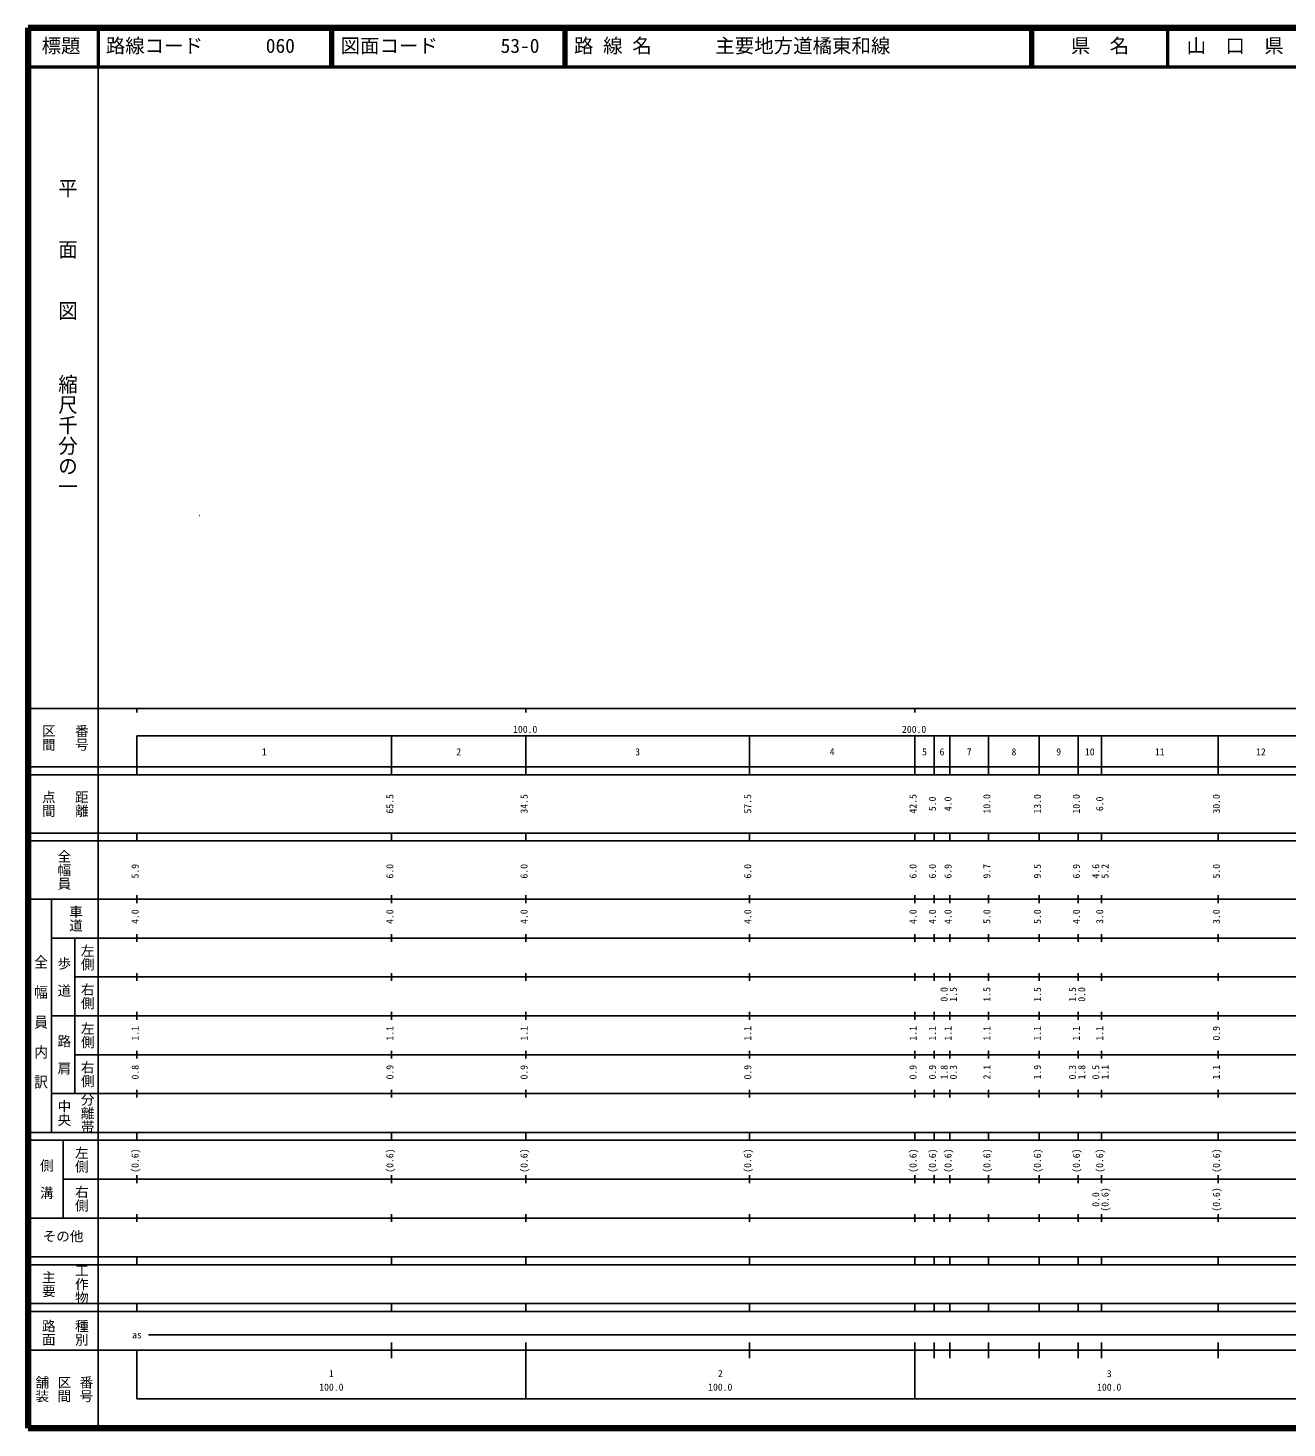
# Model space of a CAD drawing. Units: millimetres on the paper. Extents: x 40 to 680, y 20 to 380.
# Drawn here: x 40 to 363.7, y 20 to 380 of the extents above; entities that cross this region are included whole.
import ezdxf
from ezdxf.enums import TextEntityAlignment as Align

# ---------------------------------------------------------------- set-up
doc = ezdxf.new("R2010")
doc.units = ezdxf.units.MM
for name, color, linetype, lineweight in [('M-BMK-HTXT', 7, 'Continuous', 13), ('M-TTL', 2, 'Continuous', 140), ('M-TTL-BAND', 7, 'Continuous', 25), ('M-TTL-LINE', 7, 'Continuous', 50)]:
    doc.layers.add(name, color=color, linetype=linetype, lineweight=lineweight)
doc.layers.add('M-TTL-TXT', color=7, linetype='Continuous')
doc.styles.add('@ＭＳ ゴシック', font='')
doc.styles.add('ＭＳ ゴシック', font='')
doc.styles.get('@ＭＳ ゴシック').set_extended_font_data('@MS Gothic')
doc.styles.get('ＭＳ ゴシック').set_extended_font_data('MS Gothic')

msp = doc.modelspace()

# ---------------------------------------------------------------- linework, layer by layer
at = {"layer": 'M-BMK-HTXT'}
for radius in [0.0313, 0.025, 0.0188, 0.0125, 0.0063]:
    msp.add_circle((84.156, 254.652), radius, dxfattribs=at)
at = {"layer": 'M-TTL'}
for p, q in [((40, 380), (40, 20)), ((680, 380), (40, 380)), ((40, 20), (680, 20))]:
    msp.add_line(p, q, dxfattribs=at)
at = {"layer": 'M-TTL-BAND'}
for p, q in [((58, 370), (58, 20)), ((40, 205), (579, 205)), ((68, 205), (68, 204)), ((168, 205), (168, 204)), ((268, 205), (268, 204)), ((68, 198), (579, 198)), ((68, 198), (68, 188)), ((133.5, 188), (133.5, 198)), ((168, 188), (168, 198)), ((225.5, 188), (225.5, 198)), ((268, 188), (268, 198)), ((273, 188), (273, 198)), ((277, 188), (277, 198)), ((287, 188), (287, 198)), ((300, 188), (300, 198)), ((310, 188), (310, 198)), ((316, 188), (316, 198)), ((346, 188), (346, 198)), ((40, 190), (579, 190)), ((40, 188), (579, 188)), ((40, 173), (579, 173)), ((68, 171), (68, 173)), ((133.5, 171), (133.5, 173)), ((168, 171), (168, 173)), ((225.5, 171), (225.5, 173)), ((268, 171), (268, 173)), ((273, 171), (273, 173)), ((277, 171), (277, 173)), ((287, 171), (287, 173)), ((300, 171), (300, 173)), ((310, 171), (310, 173)), ((316, 171), (316, 173)), ((346, 171), (346, 173)), ((40, 171), (579, 171)), ((40, 156), (579, 156)), ((46, 96), (46, 156)), ((68, 155), (68, 157)), ((133.5, 155), (133.5, 157)), ((168, 155), (168, 157)), ((225.5, 155), (225.5, 157)), ((268, 155), (268, 157)), ((273, 155), (273, 157)), ((277, 155), (277, 157)), ((287, 155), (287, 157)), ((300, 155), (300, 157)), ((310, 155), (310, 157)), ((316, 155), (316, 157)), ((346, 155), (346, 157)), ((46, 146), (579, 146)), ((52, 146), (52, 106)), ((68, 145), (68, 147)), ((133.5, 145), (133.5, 147)), ((168, 145), (168, 147)), ((225.5, 145), (225.5, 147)), ((268, 145), (268, 147)), ((273, 145), (273, 147)), ((277, 145), (277, 147)), ((287, 145), (287, 147)), ((300, 145), (300, 147)), ((310, 145), (310, 147)), ((316, 145), (316, 147)), ((346, 145), (346, 147)), ((68, 135), (68, 137)), ((133.5, 135), (133.5, 137)), ((168, 135), (168, 137)), ((225.5, 135), (225.5, 137)), ((268, 135), (268, 137)), ((273, 135), (273, 137)), ((277, 135), (277, 137)), ((287, 135), (287, 137)), ((300, 135), (300, 137)), ((310, 135), (310, 137)), ((316, 135), (316, 137)), ((346, 135), (346, 137)), ((52, 136), (579, 136)), ((46, 126), (579, 126)), ((68, 125), (68, 127)), ((133.5, 125), (133.5, 127)), ((168, 125), (168, 127)), ((225.5, 125), (225.5, 127)), ((268, 125), (268, 127)), ((273, 125), (273, 127)), ((277, 125), (277, 127)), ((287, 125), (287, 127)), ((300, 125), (300, 127)), ((310, 125), (310, 127)), ((316, 125), (316, 127)), ((346, 125), (346, 127)), ((52, 116), (579, 116)), ((68, 115), (68, 117)), ((133.5, 115), (133.5, 117)), ((168, 115), (168, 117)), ((225.5, 115), (225.5, 117)), ((268, 115), (268, 117)), ((273, 115), (273, 117)), ((277, 115), (277, 117)), ((287, 115), (287, 117)), ((300, 115), (300, 117)), ((310, 115), (310, 117)), ((316, 115), (316, 117)), ((346, 115), (346, 117)), ((46, 106), (579, 106)), ((68, 105), (68, 107)), ((133.5, 105), (133.5, 107)), ((168, 105), (168, 107)), ((225.5, 105), (225.5, 107)), ((268, 105), (268, 107)), ((273, 105), (273, 107)), ((277, 105), (277, 107)), ((287, 105), (287, 107)), ((300, 105), (300, 107)), ((310, 105), (310, 107)), ((316, 105), (316, 107)), ((346, 105), (346, 107)), ((40, 96), (579, 96)), ((40, 94), (579, 94)), ((49, 94), (49, 74)), ((68, 94), (68, 96)), ((133.5, 94), (133.5, 96)), ((168, 94), (168, 96)), ((225.5, 94), (225.5, 96)), ((268, 94), (268, 96)), ((273, 94), (273, 96)), ((277, 94), (277, 96)), ((287, 94), (287, 96)), ((300, 94), (300, 96)), ((310, 94), (310, 96)), ((316, 94), (316, 96)), ((346, 94), (346, 96)), ((49, 84), (579, 84)), ((68, 83), (68, 85)), ((133.5, 83), (133.5, 85)), ((168, 83), (168, 85)), ((225.5, 83), (225.5, 85)), ((268, 83), (268, 85)), ((273, 83), (273, 85)), ((277, 83), (277, 85)), ((287, 83), (287, 85)), ((300, 83), (300, 85)), ((310, 83), (310, 85)), ((316, 83), (316, 85)), ((346, 83), (346, 85)), ((40, 74), (579, 74)), ((68, 73), (68, 75)), ((133.5, 73), (133.5, 75)), ((168, 73), (168, 75)), ((225.5, 73), (225.5, 75)), ((268, 73), (268, 75)), ((273, 73), (273, 75)), ((277, 73), (277, 75)), ((287, 73), (287, 75)), ((300, 73), (300, 75)), ((310, 73), (310, 75)), ((316, 73), (316, 75)), ((346, 73), (346, 75)), ((40, 64), (579, 64)), ((40, 62), (579, 62)), ((68, 62), (68, 64)), ((133.5, 62), (133.5, 64)), ((168, 62), (168, 64)), ((225.5, 62), (225.5, 64)), ((268, 62), (268, 64)), ((273, 62), (273, 64)), ((277, 62), (277, 64)), ((287, 62), (287, 64)), ((300, 62), (300, 64)), ((310, 62), (310, 64)), ((316, 62), (316, 64)), ((346, 62), (346, 64)), ((40, 52), (579, 52)), ((68, 50), (68, 52)), ((133.5, 50), (133.5, 52)), ((168, 50), (168, 52)), ((225.5, 50), (225.5, 52)), ((268, 50), (268, 52)), ((273, 50), (273, 52)), ((277, 50), (277, 52)), ((287, 50), (287, 52)), ((300, 50), (300, 52)), ((310, 50), (310, 52)), ((316, 50), (316, 52)), ((346, 50), (346, 52)), ((40, 50), (579, 50)), ((71, 44), (555, 44)), ((40, 40), (579, 40)), ((68, 40), (68, 27.5)), ((133.5, 38), (133.5, 42)), ((168, 27.5), (168, 42)), ((225.5, 38), (225.5, 42)), ((268, 27.5), (268, 42)), ((273, 38), (273, 42)), ((277, 38), (277, 42)), ((287, 38), (287, 42)), ((300, 38), (300, 42)), ((310, 38), (310, 42)), ((316, 38), (316, 42)), ((346, 38), (346, 42)), ((68, 27.5), (579, 27.5))]:
    msp.add_line(p, q, dxfattribs=at)
at = {"layer": 'M-TTL-LINE'}
for p, q in [((58, 380), (58, 370)), ((117.75, 380), (117.75, 370)), ((118.25, 380), (118.25, 370)), ((177.75, 380), (177.75, 370)), ((178.25, 380), (178.25, 370)), ((297.75, 380), (297.75, 370)), ((298.25, 380), (298.25, 370)), ((333, 380), (333, 370)), ((40, 370), (680, 370))]:
    msp.add_line(p, q, dxfattribs=at)

# ---------------------------------------------------------------- texts
at = {"layer": 'M-TTL-BAND', "style": '@ＭＳ ゴシック'}
for s, height, width, p in [('平\u3000\u3000面\u3000\u3000図', 3.666, 1.05, (47.277, 341.475)), ('縮尺千分の一', 3.666, 1.05, (47.277, 291.03)), ('全\u3000幅\u3000員\u3000内\u3000訳', 2.566, 1.1, (41.25, 141.75))]:
    msp.add_text(s, height=height, rotation=270, dxfattribs=dict(at, width=width)).set_placement(p, align=Align.BOTTOM_LEFT)
at = {"layer": 'M-TTL-BAND'}
for s, height, rotation, style, p in [('区間', 2.566, 270, '@ＭＳ ゴシック', (43.25, 201)), ('番号', 2.566, 270, '@ＭＳ ゴシック', (51.75, 201)), ('点間', 2.566, 270, '@ＭＳ ゴシック', (43.25, 184)), ('距離', 2.566, 270, '@ＭＳ ゴシック', (51.75, 184)), ('65.5', 1.833, 90, 'ＭＳ ゴシック', (134.5, 178)), ('34.5', 1.833, 90, 'ＭＳ ゴシック', (169, 178)), ('57.5', 1.833, 90, 'ＭＳ ゴシック', (226.5, 178)), ('42.5', 1.833, 90, 'ＭＳ ゴシック', (269, 178)), ('5.0', 1.833, 90, 'ＭＳ ゴシック', (274, 178.625)), ('4.0', 1.833, 90, 'ＭＳ ゴシック', (278, 178.625)), ('10.0', 1.833, 90, 'ＭＳ ゴシック', (288, 178)), ('13.0', 1.833, 90, 'ＭＳ ゴシック', (301, 178)), ('10.0', 1.833, 90, 'ＭＳ ゴシック', (311, 178)), ('6.0', 1.833, 90, 'ＭＳ ゴシック', (317, 178.625)), ('30.0', 1.833, 90, 'ＭＳ ゴシック', (347, 178)), ('全幅員', 2.566, 270, '@ＭＳ ゴシック', (47.25, 168.75)), ('5.9', 1.833, 90, 'ＭＳ ゴシック', (69, 161.299)), ('6.0', 1.833, 90, 'ＭＳ ゴシック', (134.5, 161.299)), ('6.0', 1.833, 90, 'ＭＳ ゴシック', (169, 161.299)), ('6.0', 1.833, 90, 'ＭＳ ゴシック', (226.5, 161.299)), ('6.0', 1.833, 90, 'ＭＳ ゴシック', (269, 161.299)), ('6.0', 1.833, 90, 'ＭＳ ゴシック', (274, 161.299)), ('6.9', 1.833, 90, 'ＭＳ ゴシック', (278, 161.299)), ('9.7', 1.833, 90, 'ＭＳ ゴシック', (288, 161.299)), ('9.5', 1.833, 90, 'ＭＳ ゴシック', (301, 161.299)), ('6.9', 1.833, 90, 'ＭＳ ゴシック', (311, 161.299)), ('4.6', 1.833, 90, 'ＭＳ ゴシック', (316, 161.299)), ('5.2', 1.833, 90, 'ＭＳ ゴシック', (318.37, 161.299)), ('5.0', 1.833, 90, 'ＭＳ ゴシック', (347, 161.299)), ('車道', 2.566, 270, '@ＭＳ ゴシック', (50.25, 154.5)), ('4.0', 1.833, 90, 'ＭＳ ゴシック', (69, 149.625)), ('4.0', 1.833, 90, 'ＭＳ ゴシック', (134.5, 149.625)), ('4.0', 1.833, 90, 'ＭＳ ゴシック', (169, 149.625)), ('4.0', 1.833, 90, 'ＭＳ ゴシック', (226.5, 149.625)), ('4.0', 1.833, 90, 'ＭＳ ゴシック', (269, 149.625)), ('4.0', 1.833, 90, 'ＭＳ ゴシック', (274, 149.625)), ('4.0', 1.833, 90, 'ＭＳ ゴシック', (278, 149.625)), ('5.0', 1.833, 90, 'ＭＳ ゴシック', (288, 149.625)), ('5.0', 1.833, 90, 'ＭＳ ゴシック', (301, 149.625)), ('4.0', 1.833, 90, 'ＭＳ ゴシック', (311, 149.625)), ('3.0', 1.833, 90, 'ＭＳ ゴシック', (317, 149.625)), ('3.0', 1.833, 90, 'ＭＳ ゴシック', (347, 149.625)), ('左側', 2.566, 270, '@ＭＳ ゴシック', (53.25, 144.5)), ('歩\u3000道', 2.566, 270, '@ＭＳ ゴシック', (47.25, 141.25)), ('右側', 2.566, 270, '@ＭＳ ゴシック', (53.25, 134.5)), ('0.0', 1.833, 90, 'ＭＳ ゴシック', (277, 129.625)), ('1.5', 1.833, 90, 'ＭＳ ゴシック', (279.37, 129.625)), ('1.5', 1.833, 90, 'ＭＳ ゴシック', (288, 129.625)), ('1.5', 1.833, 90, 'ＭＳ ゴシック', (301, 129.625)), ('1.5', 1.833, 90, 'ＭＳ ゴシック', (310, 129.625)), ('0.0', 1.833, 90, 'ＭＳ ゴシック', (312.37, 129.625)), ('左側', 2.566, 270, '@ＭＳ ゴシック', (53.25, 124.5)), ('1.1', 1.833, 90, 'ＭＳ ゴシック', (69, 119.625)), ('1.1', 1.833, 90, 'ＭＳ ゴシック', (134.5, 119.625)), ('1.1', 1.833, 90, 'ＭＳ ゴシック', (169, 119.625)), ('1.1', 1.833, 90, 'ＭＳ ゴシック', (226.5, 119.625)), ('1.1', 1.833, 90, 'ＭＳ ゴシック', (269, 119.625)), ('1.1', 1.833, 90, 'ＭＳ ゴシック', (274, 119.625)), ('1.1', 1.833, 90, 'ＭＳ ゴシック', (278, 119.625)), ('1.1', 1.833, 90, 'ＭＳ ゴシック', (288, 119.625)), ('1.1', 1.833, 90, 'ＭＳ ゴシック', (301, 119.625)), ('1.1', 1.833, 90, 'ＭＳ ゴシック', (311, 119.625)), ('1.1', 1.833, 90, 'ＭＳ ゴシック', (317, 119.625)), ('0.9', 1.833, 90, 'ＭＳ ゴシック', (347, 119.625)), ('路\u3000肩', 2.566, 270, '@ＭＳ ゴシック', (47.25, 121.25)), ('右側', 2.566, 270, '@ＭＳ ゴシック', (53.25, 114.5)), ('0.8', 1.833, 90, 'ＭＳ ゴシック', (69, 109.625)), ('0.9', 1.833, 90, 'ＭＳ ゴシック', (134.5, 109.625)), ('0.9', 1.833, 90, 'ＭＳ ゴシック', (169, 109.625)), ('0.9', 1.833, 90, 'ＭＳ ゴシック', (226.5, 109.625)), ('0.9', 1.833, 90, 'ＭＳ ゴシック', (269, 109.625)), ('0.9', 1.833, 90, 'ＭＳ ゴシック', (274, 109.625)), ('1.8', 1.833, 90, 'ＭＳ ゴシック', (277, 109.625)), ('0.3', 1.833, 90, 'ＭＳ ゴシック', (279.37, 109.625)), ('2.1', 1.833, 90, 'ＭＳ ゴシック', (288, 109.625)), ('1.9', 1.833, 90, 'ＭＳ ゴシック', (301, 109.625)), ('0.3', 1.833, 90, 'ＭＳ ゴシック', (310, 109.625)), ('1.8', 1.833, 90, 'ＭＳ ゴシック', (312.37, 109.625)), ('0.5', 1.833, 90, 'ＭＳ ゴシック', (316, 109.625)), ('1.1', 1.833, 90, 'ＭＳ ゴシック', (318.37, 109.625)), ('1.1', 1.833, 90, 'ＭＳ ゴシック', (347, 109.625)), ('分離帯', 2.566, 270, '@ＭＳ ゴシック', (53.25, 106.25)), ('中央', 2.566, 270, '@ＭＳ ゴシック', (47.25, 104.5)), ('左側', 2.566, 270, '@ＭＳ ゴシック', (51.75, 92.5)), ('(0.6)', 1.833, 90, 'ＭＳ ゴシック', (69, 85.639)), ('(0.6)', 1.833, 90, 'ＭＳ ゴシック', (134.5, 85.639)), ('(0.6)', 1.833, 90, 'ＭＳ ゴシック', (169, 85.639)), ('(0.6)', 1.833, 90, 'ＭＳ ゴシック', (226.5, 85.639)), ('(0.6)', 1.833, 90, 'ＭＳ ゴシック', (269, 85.639)), ('(0.6)', 1.833, 90, 'ＭＳ ゴシック', (274, 85.639)), ('(0.6)', 1.833, 90, 'ＭＳ ゴシック', (278, 85.639)), ('(0.6)', 1.833, 90, 'ＭＳ ゴシック', (288, 85.639)), ('(0.6)', 1.833, 90, 'ＭＳ ゴシック', (301, 85.639)), ('(0.6)', 1.833, 90, 'ＭＳ ゴシック', (311, 85.639)), ('(0.6)', 1.833, 90, 'ＭＳ ゴシック', (317, 85.639)), ('(0.6)', 1.833, 90, 'ＭＳ ゴシック', (347, 85.639)), ('側\u3000溝', 2.566, 270, '@ＭＳ ゴシック', (42.75, 89.25)), ('右側', 2.566, 270, '@ＭＳ ゴシック', (51.75, 82.5)), ('0.0', 1.833, 90, 'ＭＳ ゴシック', (316, 76.889)), ('(0.6)', 1.833, 90, 'ＭＳ ゴシック', (318.37, 75.639)), ('(0.6)', 1.833, 90, 'ＭＳ ゴシック', (347, 75.639)), ('工作物', 2.566, 270, '@ＭＳ ゴシック', (51.75, 62.25)), ('主要', 2.566, 270, '@ＭＳ ゴシック', (43.25, 60.5)), ('路面', 2.566, 270, '@ＭＳ ゴシック', (43.25, 48)), ('種別', 2.566, 270, '@ＭＳ ゴシック', (51.75, 48)), ('舗装', 2.566, 270, '@ＭＳ ゴシック', (41.583, 33.5)), ('区間', 2.566, 270, '@ＭＳ ゴシック', (47.25, 33.5)), ('番号', 2.566, 270, '@ＭＳ ゴシック', (52.917, 33.5))]:
    msp.add_text(s, height=height, rotation=rotation, dxfattribs=dict(at, style=style)).set_placement(p, align=Align.BOTTOM_LEFT)
at = {"layer": 'M-TTL-BAND', "style": 'ＭＳ ゴシック'}
for s, height, p in [('100.0', 1.833, (164.719, 198.195)), ('200.0', 1.833, (264.719, 198.195)), ('1', 1.833, (100.125, 192.405)), ('2', 1.833, (150.125, 192.405)), ('3', 1.833, (196.125, 192.405)), ('4', 1.833, (246.125, 192.405)), ('5', 1.833, (269.875, 192.405)), ('6', 1.833, (274.375, 192.405)), ('7', 1.833, (281.375, 192.405)), ('8', 1.833, (292.875, 192.405)), ('9', 1.833, (304.375, 192.405)), ('10', 1.833, (311.75, 192.405)), ('11', 1.833, (329.75, 192.405)), ('12', 1.833, (355.75, 192.405)), ('その他', 2.566, (43.75, 67.25)), ('as', 1.833, (66.75, 42.5)), ('1', 1.833, (117.375, 32.523)), ('2', 1.833, (217.375, 32.523)), ('3', 1.833, (317.375, 32.523)), ('100.0', 1.833, (114.875, 29.033)), ('100.0', 1.833, (214.875, 29.033)), ('100.0', 1.833, (314.875, 29.033))]:
    msp.add_text(s, height=height, dxfattribs=at).set_placement(p, align=Align.BOTTOM_LEFT)
at = {"layer": 'M-TTL-TXT', "style": 'ＭＳ ゴシック'}
for s, p in [('標題', (43.5, 372.5)), ('路線コード', (60, 372.5)), ('060', (101.142, 372.5)), ('図面コード', (120.38, 372.5)), ('53-0', (161.521, 372.5)), ('路 線 名', (180.38, 372.5)), ('主要地方道橘東和線', (216.734, 372.5)), ('県\u3000名', (308.125, 372.5)), ('山\u3000口\u3000県', (337.875, 372.5))]:
    msp.add_text(s, height=3.666, dxfattribs=at).set_placement(p, align=Align.BOTTOM_LEFT)

doc.saveas('drawing.dxf')
